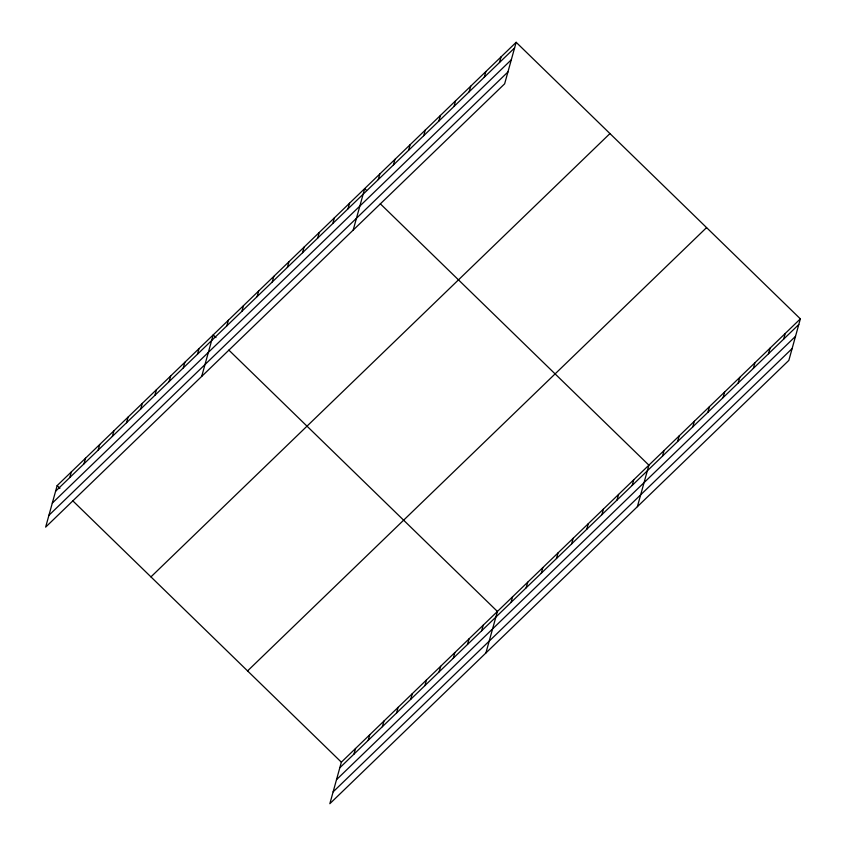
<?xml version="1.0" encoding="UTF-8"?>
<svg xmlns="http://www.w3.org/2000/svg" width="846" height="846" viewBox="0 0 846 846"><rect width="100%" height="100%" fill="white"/><g stroke="black" fill="none" stroke-linecap="round" stroke-linejoin="round"><path stroke-width="1.27" d="M516.155 42.3L57.158 485.604L45.642 527.132L504.639 83.817L516.155 42.3L800.358 318.868L788.842 360.396L329.845 803.7L341.361 762.183L800.358 318.868M69.784 477.535L71.35 471.909M83.966 463.841L85.531 458.204M98.157 450.135L99.722 444.499M112.349 436.43L113.903 430.804M126.53 422.736L128.095 417.099M140.722 409.03L142.276 403.394M154.903 395.325L156.468 389.689M169.094 381.62L170.659 375.994M183.275 367.925L184.84 362.289M197.467 354.22L199.032 348.584M201.697 376.407L213.213 334.879L215.973 337.565M226.802 325.89L228.367 320.253M241.945 311.254L243.511 305.628M257.099 296.629L258.654 290.992M272.243 282.004L273.808 276.367M287.386 267.368L288.951 261.742M302.54 252.743L304.095 247.106M317.684 238.117L319.249 232.481M332.827 223.481L334.392 217.845M347.981 208.856L349.535 203.22M353.173 230.112L364.689 188.595L366.53 190.382M378.268 179.595L379.833 173.959M393.422 164.97L394.976 159.334M408.565 150.334L410.13 144.708M423.709 135.709L425.274 130.073M438.863 121.084L440.417 115.447M454.006 106.448L455.571 100.811M469.149 91.823L470.714 86.186M484.303 77.198L485.858 71.561M499.447 62.562L501.012 56.925M353.988 754.114L355.553 748.477M368.169 740.409L369.734 734.772M382.36 726.703L383.925 721.078M396.541 713.009L398.106 707.372M410.733 699.304L412.298 693.667M424.925 685.598L426.479 679.962M439.106 671.893L440.671 666.267M453.297 658.199L454.862 652.562M467.478 644.493L469.044 638.857M481.67 630.788L483.235 625.152M485.9 652.975L497.416 611.457L228.843 350.096M511.005 602.458L512.57 596.821M526.149 587.833L527.714 582.196M541.303 573.197L542.857 567.571M556.446 558.572L558.011 552.935M571.589 543.946L573.154 538.31M586.743 529.31L588.298 523.685M601.887 514.685L603.452 509.049M617.03 500.06L618.595 494.424M632.173 485.424L633.739 479.788M637.376 506.68L648.893 465.163L380.319 203.801M662.471 456.163L664.036 450.537M677.614 441.538L679.179 435.902M692.768 426.913L694.333 421.276M707.912 412.277L709.477 406.651M723.055 397.652L724.62 392.015M738.209 383.026L739.774 377.39M753.352 368.391L754.918 362.754M768.496 353.765L770.061 348.129M783.65 339.13L785.215 333.504M55.593 491.24L514.59 47.936M52.315 503.084L511.312 59.78M48.931 515.288L507.928 71.973M150.948 576.877L609.945 133.573M247.571 670.91L706.569 227.606M339.796 767.808L798.793 324.504M336.518 779.652L795.515 336.348M333.134 791.856L792.131 348.552M57.158 485.604L59.918 488.29M72.788 500.821L341.361 762.183"/></g></svg>
